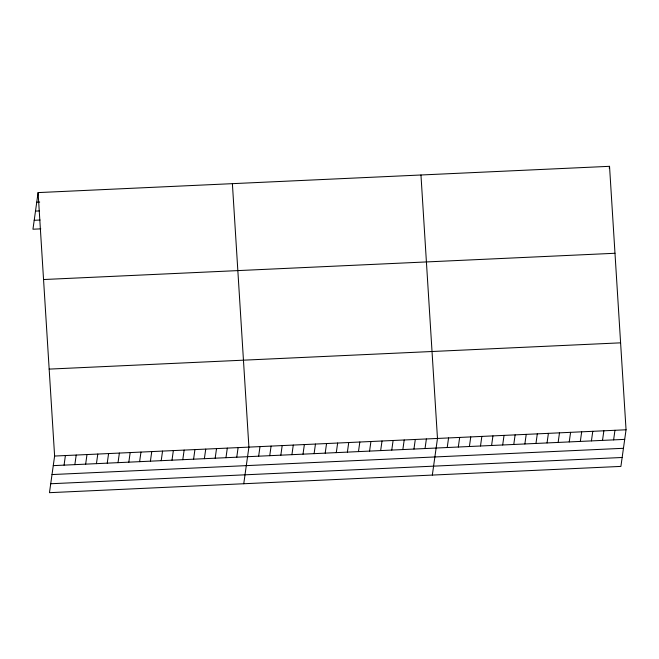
<?xml version="1.0" encoding="UTF-8"?>
<svg xmlns="http://www.w3.org/2000/svg" width="659" height="659" viewBox="0 0 659 659"><rect width="100%" height="100%" fill="white"/><g stroke="black" fill="none" stroke-linecap="round" stroke-linejoin="round"><path stroke-width="0.99" d="M38.098 192.593L54.615 456.044L49.466 492.677L620.902 466.407L626.05 429.783L609.534 166.323L38.098 192.593L32.95 229.217L40.8 228.862M64.063 465.139L65.406 455.55M74.854 464.644L76.205 455.056M85.654 464.15L86.996 454.562M96.445 463.648L97.787 454.059M107.236 463.153L108.587 453.565M118.027 462.659L119.378 453.071M128.826 462.165L130.169 452.576M139.617 461.671L140.968 452.074M150.409 461.168L151.759 451.58M161.208 460.674L162.551 451.086M171.999 460.18L173.35 450.591M182.79 459.685L184.141 450.089M193.589 459.183L194.932 449.595M204.381 458.689L205.732 449.1M215.172 458.194L216.523 448.606M225.971 457.7L227.314 448.112M236.762 457.198L238.113 447.609M243.756 483.739L248.904 447.115L232.388 183.663M258.649 456.193L260 446.604M269.737 455.682L271.088 446.094M280.833 455.18L282.184 445.583M291.929 454.669L293.271 445.08M303.016 454.158L304.367 444.57M314.112 453.647L315.455 444.059M325.2 453.137L326.551 443.548M336.296 452.626L337.647 443.037M347.392 452.115L348.735 442.527M358.48 451.604L359.83 442.016M369.575 451.094L370.918 441.505M380.663 450.583L382.014 440.995M391.759 450.081L393.11 440.484M402.855 449.57L404.198 439.981M413.943 449.059L415.294 439.471M425.039 448.548L426.381 438.96M432.329 475.073L437.477 438.449L420.961 174.997M447.222 447.527L448.573 437.938M458.318 447.016L459.661 437.428M469.406 446.505L470.757 436.917M480.502 445.995L481.844 436.406M491.589 445.484L492.94 435.896M502.685 444.982L504.036 435.385M513.773 444.471L515.124 434.882M524.869 443.96L526.22 434.372M535.965 443.449L537.307 433.861M547.052 442.939L548.403 433.35M558.148 442.428L559.491 432.839M569.236 441.917L570.587 432.329M609.262 168.243L609.534 166.323M580.332 441.406L581.683 431.818M591.428 440.896L592.77 431.307M602.515 440.393L603.866 430.797M613.611 439.882L614.954 430.294M36.747 202.181L39.697 202.049M35.495 211.102L39.425 210.921M34.202 220.295L40.092 220.024M43.552 279.531L614.979 253.27M49.161 369.106L620.597 342.837M54.615 456.044L626.05 429.783M53.272 465.633L624.699 439.372M52.012 474.562L623.447 448.293M50.727 483.747L622.154 457.486"/></g></svg>
